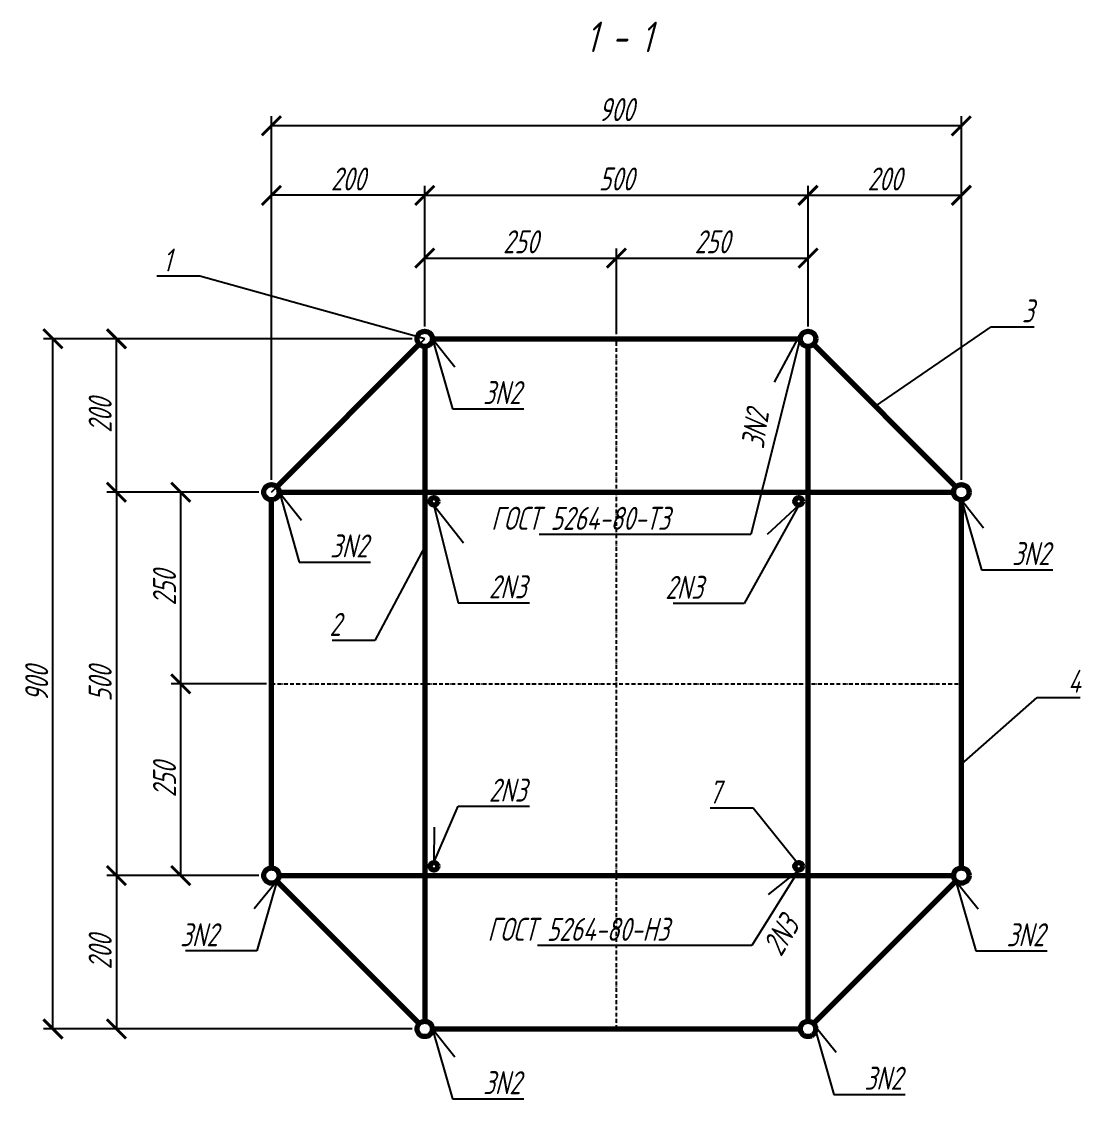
# Model space of a CAD drawing. Header units: millimetres. Extents: x 18535 to 117897, y 11356 to 27315.
# Drawn here: x 25315 to 26703, y 15662 to 17071 of the extents above; entities that cross this region are included whole.
import ezdxf
from ezdxf import colors
from ezdxf.entities.mleader import LeaderData, LeaderLine
from ezdxf.enums import TextEntityAlignment as Align
from ezdxf.math import Vec2, Vec3

# ---------------------------------------------------------------- set-up
doc = ezdxf.new("R2010")
doc.units = ezdxf.units.MM
doc.linetypes.add('ОСЕВАЯ_МЕЛКАЯ', pattern=[8, 5, -1.5, 0, -1.5])
doc.layers.add('Обозначения', color=102, linetype='Continuous', lineweight=25)
doc.layers.add('Основная', color=134, linetype='Continuous', lineweight=70)
doc.styles.add('!Жартун', font='simplex.shx', dxfattribs={"width": 0.7, "oblique": 15, "height": 3})
doc.dimstyles.new('!Жартун_размер', dxfattribs={"dimtxt": 3, "dimasz": 2.5, "dimexe": 1.25, "dimexo": 0.625, "dimtad": 1, "dimdec": 0, "dimtxsty": '!Жартун', "dimblk": 'ARCHTICK', "dimcen": 2.5, "dimaunit": 1, "dimadec": 0, "dimazin": 0, "dimtfac": 1, "dimtdec": 0, "dimtix": 1, "dimtmove": 1, "dimatfit": 2, "dimldrblk": 'NONE', "dimfxl": 1, "dimtfill": 1, "dimlwd": 25, "dimarcsym": 0})

# ---------------------------------------------------------------- blocks, each defined once
blk = doc.blocks.new('_ArchTick')
at = {"color": 0, "linetype": 'ByBlock', "const_width": 0.15}
blk.add_lwpolyline([(-0.5, -0.5), (0.5, 0.5)], dxfattribs=at)
blk = doc.blocks.new('*D240')
at = {"layer": 'Defpoints', "color": 0, "transparency": 16777216}
for p in [(25522.9, 16206.9), (25641.1, 16206.9), (25631.1, 15956.9)]:
    blk.add_point(p, dxfattribs=at)
at = {"layer": 'Обозначения', "color": 0, "lineweight": -2, "transparency": 16777216}
for p, q in [((25634.8, 16206.9), (25510.4, 16206.9)), ((25624.8, 15956.9), (25510.4, 15956.9))]:
    blk.add_line(p, q, dxfattribs=at)
at = {"layer": 'Обозначения', "color": 0, "linetype": 'Continuous', "lineweight": 25, "transparency": 16777216}
blk.add_line((25522.9, 15956.9), (25522.9, 16206.9), dxfattribs=at)
at = {"layer": 'Обозначения', "color": 0, "lineweight": 25, "transparency": 16777216, "xscale": 25, "yscale": 25, "zscale": 25}
for p, rotation in [((25522.9, 16206.9), 90), ((25522.9, 15956.9), 270)]:
    blk.add_blockref('_ArchTick', p, dxfattribs=dict(at, rotation=rotation))
at = {"layer": 'Обозначения', "color": 0, "transparency": 16777216, "insert": (25501.6, 16081.9), "char_height": 30, "attachment_point": 5, "rotation": 90, "style": '!Жартун', "bg_fill": 3, "box_fill_scale": 1.1, "bg_fill_color": 256, "bg_fill_true_color": 13158600, "bg_fill_transparency": 0}
blk.add_mtext('250', dxfattribs=at)
blk = doc.blocks.new('_None')
blk = doc.blocks.new('*D241')
at = {"layer": 'Defpoints', "color": 0, "transparency": 16777216}
for p in [(25522.9, 16456.9), (25631.1, 16456.9), (25641.1, 16206.9)]:
    blk.add_point(p, dxfattribs=at)
at = {"layer": 'Обозначения', "color": 0, "lineweight": -2, "transparency": 16777216}
for p, q in [((25624.8, 16456.9), (25510.4, 16456.9)), ((25634.8, 16206.9), (25510.4, 16206.9))]:
    blk.add_line(p, q, dxfattribs=at)
at = {"layer": 'Обозначения', "color": 0, "linetype": 'Continuous', "lineweight": 25, "transparency": 16777216}
blk.add_line((25522.9, 16206.9), (25522.9, 16456.9), dxfattribs=at)
at = {"layer": 'Обозначения', "color": 0, "lineweight": 25, "transparency": 16777216, "xscale": 25, "yscale": 25, "zscale": 25}
for p, rotation in [((25522.9, 16456.9), 90), ((25522.9, 16206.9), 270)]:
    blk.add_blockref('_ArchTick', p, dxfattribs=dict(at, rotation=rotation))
at = {"layer": 'Обозначения', "color": 0, "transparency": 16777216, "insert": (25501.6, 16331.9), "char_height": 30, "attachment_point": 5, "rotation": 90, "style": '!Жартун', "bg_fill": 3, "box_fill_scale": 1.1, "bg_fill_color": 256, "bg_fill_true_color": 13158600, "bg_fill_transparency": 0}
blk.add_mtext('250', dxfattribs=at)
blk = doc.blocks.new('*D242')
at = {"layer": 'Defpoints', "color": 0, "transparency": 16777216}
for p in [(25631.1, 16456.9), (25439, 15956.9), (25631.1, 15956.9)]:
    blk.add_point(p, dxfattribs=at)
at = {"layer": 'Обозначения', "color": 0, "lineweight": -2, "transparency": 16777216}
for p, q in [((25624.8, 16456.9), (25426.5, 16456.9)), ((25624.8, 15956.9), (25426.5, 15956.9))]:
    blk.add_line(p, q, dxfattribs=at)
at = {"layer": 'Обозначения', "color": 0, "linetype": 'Continuous', "lineweight": 25, "transparency": 16777216}
blk.add_line((25439, 16456.9), (25439, 15956.9), dxfattribs=at)
at = {"layer": 'Обозначения', "color": 0, "lineweight": 25, "transparency": 16777216, "xscale": 25, "yscale": 25, "zscale": 25}
for p, rotation in [((25439, 16456.9), 90), ((25439, 15956.9), 270)]:
    blk.add_blockref('_ArchTick', p, dxfattribs=dict(at, rotation=rotation))
at = {"layer": 'Обозначения', "color": 0, "transparency": 16777216, "insert": (25417.7, 16206.9), "char_height": 30, "attachment_point": 5, "rotation": 90, "style": '!Жартун', "bg_fill": 3, "box_fill_scale": 1.1, "bg_fill_color": 256, "bg_fill_true_color": 13158600, "bg_fill_transparency": 0}
blk.add_mtext('500', dxfattribs=at)
blk = doc.blocks.new('*D243')
at = {"layer": 'Defpoints', "color": 0, "transparency": 16777216}
for p in [(25631.1, 15956.9), (25439, 15756.9), (25831.1, 15756.9)]:
    blk.add_point(p, dxfattribs=at)
at = {"layer": 'Обозначения', "color": 0, "lineweight": -2, "transparency": 16777216}
for p, q in [((25624.8, 15956.9), (25426.5, 15956.9)), ((25824.8, 15756.9), (25426.5, 15756.9))]:
    blk.add_line(p, q, dxfattribs=at)
at = {"layer": 'Обозначения', "color": 0, "linetype": 'Continuous', "lineweight": 25, "transparency": 16777216}
blk.add_line((25439, 15956.9), (25439, 15756.9), dxfattribs=at)
at = {"layer": 'Обозначения', "color": 0, "lineweight": 25, "transparency": 16777216, "xscale": 25, "yscale": 25, "zscale": 25}
for p, rotation in [((25439, 15956.9), 90), ((25439, 15756.9), 270)]:
    blk.add_blockref('_ArchTick', p, dxfattribs=dict(at, rotation=rotation))
at = {"layer": 'Обозначения', "color": 0, "transparency": 16777216, "insert": (25417.7, 15856.9), "char_height": 30, "attachment_point": 5, "rotation": 90, "style": '!Жартун', "bg_fill": 3, "box_fill_scale": 1.1, "bg_fill_color": 256, "bg_fill_true_color": 13158600, "bg_fill_transparency": 0}
blk.add_mtext('200', dxfattribs=at)
blk = doc.blocks.new('*D244')
at = {"layer": 'Defpoints', "color": 0, "transparency": 16777216}
for p in [(25439, 16656.9), (25831.1, 16656.9), (25631.1, 16456.9)]:
    blk.add_point(p, dxfattribs=at)
at = {"layer": 'Обозначения', "color": 0, "lineweight": -2, "transparency": 16777216}
for p, q in [((25824.8, 16656.9), (25426.5, 16656.9)), ((25624.8, 16456.9), (25426.5, 16456.9))]:
    blk.add_line(p, q, dxfattribs=at)
at = {"layer": 'Обозначения', "color": 0, "linetype": 'Continuous', "lineweight": 25, "transparency": 16777216}
blk.add_line((25439, 16456.9), (25439, 16656.9), dxfattribs=at)
at = {"layer": 'Обозначения', "color": 0, "lineweight": 25, "transparency": 16777216, "xscale": 25, "yscale": 25, "zscale": 25}
for p, rotation in [((25439, 16656.9), 90), ((25439, 16456.9), 270)]:
    blk.add_blockref('_ArchTick', p, dxfattribs=dict(at, rotation=rotation))
at = {"layer": 'Обозначения', "color": 0, "transparency": 16777216, "insert": (25417.7, 16556.9), "char_height": 30, "attachment_point": 5, "rotation": 90, "style": '!Жартун', "bg_fill": 3, "box_fill_scale": 1.1, "bg_fill_color": 256, "bg_fill_true_color": 13158600, "bg_fill_transparency": 0}
blk.add_mtext('200', dxfattribs=at)
blk = doc.blocks.new('*D245')
at = {"layer": 'Defpoints', "color": 0, "transparency": 16777216}
for p in [(25356.1, 16656.9), (25831.1, 16656.9), (25831.1, 15756.9)]:
    blk.add_point(p, dxfattribs=at)
at = {"layer": 'Обозначения', "color": 0, "lineweight": -2, "transparency": 16777216}
for p, q in [((25824.8, 16656.9), (25343.6, 16656.9)), ((25824.8, 15756.9), (25343.6, 15756.9))]:
    blk.add_line(p, q, dxfattribs=at)
at = {"layer": 'Обозначения', "color": 0, "linetype": 'Continuous', "lineweight": 25, "transparency": 16777216}
blk.add_line((25356.1, 15756.9), (25356.1, 16656.9), dxfattribs=at)
at = {"layer": 'Обозначения', "color": 0, "lineweight": 25, "transparency": 16777216, "xscale": 25, "yscale": 25, "zscale": 25}
for p, rotation in [((25356.1, 16656.9), 90), ((25356.1, 15756.9), 270)]:
    blk.add_blockref('_ArchTick', p, dxfattribs=dict(at, rotation=rotation))
at = {"layer": 'Обозначения', "color": 0, "transparency": 16777216, "insert": (25334.9, 16206.9), "char_height": 30, "attachment_point": 5, "rotation": 90, "style": '!Жартун', "bg_fill": 3, "box_fill_scale": 1.1, "bg_fill_color": 256, "bg_fill_true_color": 13158600, "bg_fill_transparency": 0}
blk.add_mtext('900', dxfattribs=at)
blk = doc.blocks.new('*D246')
at = {"layer": 'Defpoints', "color": 0, "transparency": 16777216}
for p in [(26091.1, 16762.3), (25841.1, 16666.9), (26091.1, 16656.9)]:
    blk.add_point(p, dxfattribs=at)
at = {"layer": 'Обозначения', "color": 0, "lineweight": -2, "transparency": 16777216}
for p, q in [((25841.1, 16673.2), (25841.1, 16774.8)), ((26091.1, 16663.2), (26091.1, 16774.8))]:
    blk.add_line(p, q, dxfattribs=at)
at = {"layer": 'Обозначения', "color": 0, "linetype": 'Continuous', "lineweight": 25, "transparency": 16777216}
blk.add_line((25841.1, 16762.3), (26091.1, 16762.3), dxfattribs=at)
at = {"layer": 'Обозначения', "color": 0, "lineweight": 25, "transparency": 16777216, "xscale": 25, "yscale": 25, "zscale": 25, "rotation": 180}
blk.add_blockref('_ArchTick', (25841.1, 16762.3), dxfattribs=at)
at = {"layer": 'Обозначения', "color": 0, "lineweight": 25, "transparency": 16777216, "xscale": 25, "yscale": 25, "zscale": 25}
blk.add_blockref('_ArchTick', (26091.1, 16762.3), dxfattribs=at)
at = {"layer": 'Обозначения', "color": 0, "transparency": 16777216, "insert": (25966.1, 16783.5), "char_height": 30, "attachment_point": 5, "style": '!Жартун', "bg_fill": 3, "box_fill_scale": 1.1, "bg_fill_color": 256, "bg_fill_true_color": 13158600, "bg_fill_transparency": 0}
blk.add_mtext('250', dxfattribs=at)
blk = doc.blocks.new('*D247')
at = {"layer": 'Defpoints', "color": 0, "transparency": 16777216}
for p in [(25641.1, 16844.1), (25841.1, 16666.9), (25641.1, 16466.9)]:
    blk.add_point(p, dxfattribs=at)
at = {"layer": 'Обозначения', "color": 0, "lineweight": -2, "transparency": 16777216}
for p, q in [((25641.1, 16473.2), (25641.1, 16856.6)), ((25841.1, 16673.2), (25841.1, 16856.6))]:
    blk.add_line(p, q, dxfattribs=at)
at = {"layer": 'Обозначения', "color": 0, "linetype": 'Continuous', "lineweight": 25, "transparency": 16777216}
blk.add_line((25841.1, 16844.1), (25641.1, 16844.1), dxfattribs=at)
at = {"layer": 'Обозначения', "color": 0, "lineweight": 25, "transparency": 16777216, "xscale": 25, "yscale": 25, "zscale": 25, "rotation": 180}
blk.add_blockref('_ArchTick', (25641.1, 16844.1), dxfattribs=at)
at = {"layer": 'Обозначения', "color": 0, "lineweight": 25, "transparency": 16777216, "xscale": 25, "yscale": 25, "zscale": 25}
blk.add_blockref('_ArchTick', (25841.1, 16844.1), dxfattribs=at)
at = {"layer": 'Обозначения', "color": 0, "transparency": 16777216, "insert": (25741.1, 16865.4), "char_height": 30, "attachment_point": 5, "style": '!Жартун', "bg_fill": 3, "box_fill_scale": 1.1, "bg_fill_color": 256, "bg_fill_true_color": 13158600, "bg_fill_transparency": 0}
blk.add_mtext('200', dxfattribs=at)
blk = doc.blocks.new('*D248')
at = {"layer": 'Defpoints', "color": 0, "transparency": 16777216}
for p in [(26541.1, 16844.1), (26341.1, 16666.9), (26541.1, 16466.9)]:
    blk.add_point(p, dxfattribs=at)
at = {"layer": 'Обозначения', "color": 0, "lineweight": -2, "transparency": 16777216}
for p, q in [((26341.1, 16673.2), (26341.1, 16856.6)), ((26541.1, 16473.2), (26541.1, 16856.6))]:
    blk.add_line(p, q, dxfattribs=at)
at = {"layer": 'Обозначения', "color": 0, "linetype": 'Continuous', "lineweight": 25, "transparency": 16777216}
blk.add_line((26341.1, 16844.1), (26541.1, 16844.1), dxfattribs=at)
at = {"layer": 'Обозначения', "color": 0, "lineweight": 25, "transparency": 16777216, "xscale": 25, "yscale": 25, "zscale": 25, "rotation": 180}
blk.add_blockref('_ArchTick', (26341.1, 16844.1), dxfattribs=at)
at = {"layer": 'Обозначения', "color": 0, "lineweight": 25, "transparency": 16777216, "xscale": 25, "yscale": 25, "zscale": 25}
blk.add_blockref('_ArchTick', (26541.1, 16844.1), dxfattribs=at)
at = {"layer": 'Обозначения', "color": 0, "transparency": 16777216, "insert": (26441.1, 16865.4), "char_height": 30, "attachment_point": 5, "style": '!Жартун', "bg_fill": 3, "box_fill_scale": 1.1, "bg_fill_color": 256, "bg_fill_true_color": 13158600, "bg_fill_transparency": 0}
blk.add_mtext('200', dxfattribs=at)
blk = doc.blocks.new('*D249')
at = {"layer": 'Defpoints', "color": 0, "transparency": 16777216}
for p in [(26341.1, 16762.3), (26341.1, 16666.9), (26091.1, 16656.9)]:
    blk.add_point(p, dxfattribs=at)
at = {"layer": 'Обозначения', "color": 0, "lineweight": -2, "transparency": 16777216}
for p, q in [((26091.1, 16663.2), (26091.1, 16774.8)), ((26341.1, 16673.2), (26341.1, 16774.8))]:
    blk.add_line(p, q, dxfattribs=at)
at = {"layer": 'Обозначения', "color": 0, "linetype": 'Continuous', "lineweight": 25, "transparency": 16777216}
blk.add_line((26091.1, 16762.3), (26341.1, 16762.3), dxfattribs=at)
at = {"layer": 'Обозначения', "color": 0, "lineweight": 25, "transparency": 16777216, "xscale": 25, "yscale": 25, "zscale": 25, "rotation": 180}
blk.add_blockref('_ArchTick', (26091.1, 16762.3), dxfattribs=at)
at = {"layer": 'Обозначения', "color": 0, "lineweight": 25, "transparency": 16777216, "xscale": 25, "yscale": 25, "zscale": 25}
blk.add_blockref('_ArchTick', (26341.1, 16762.3), dxfattribs=at)
at = {"layer": 'Обозначения', "color": 0, "transparency": 16777216, "insert": (26216.1, 16783.5), "char_height": 30, "attachment_point": 5, "style": '!Жартун', "bg_fill": 3, "box_fill_scale": 1.1, "bg_fill_color": 256, "bg_fill_true_color": 13158600, "bg_fill_transparency": 0}
blk.add_mtext('250', dxfattribs=at)
blk = doc.blocks.new('*D250')
at = {"layer": 'Defpoints', "color": 0, "transparency": 16777216}
for p in [(26341.1, 16844.1), (25841.1, 16666.9), (26341.1, 16666.9)]:
    blk.add_point(p, dxfattribs=at)
at = {"layer": 'Обозначения', "color": 0, "lineweight": -2, "transparency": 16777216}
for p, q in [((25841.1, 16673.2), (25841.1, 16856.6)), ((26341.1, 16673.2), (26341.1, 16856.6))]:
    blk.add_line(p, q, dxfattribs=at)
at = {"layer": 'Обозначения', "color": 0, "linetype": 'Continuous', "lineweight": 25, "transparency": 16777216}
blk.add_line((25841.1, 16844.1), (26341.1, 16844.1), dxfattribs=at)
at = {"layer": 'Обозначения', "color": 0, "lineweight": 25, "transparency": 16777216, "xscale": 25, "yscale": 25, "zscale": 25, "rotation": 180}
blk.add_blockref('_ArchTick', (25841.1, 16844.1), dxfattribs=at)
at = {"layer": 'Обозначения', "color": 0, "lineweight": 25, "transparency": 16777216, "xscale": 25, "yscale": 25, "zscale": 25}
blk.add_blockref('_ArchTick', (26341.1, 16844.1), dxfattribs=at)
at = {"layer": 'Обозначения', "color": 0, "transparency": 16777216, "insert": (26091.1, 16865.4), "char_height": 30, "attachment_point": 5, "style": '!Жартун', "bg_fill": 3, "box_fill_scale": 1.1, "bg_fill_color": 256, "bg_fill_true_color": 13158600, "bg_fill_transparency": 0}
blk.add_mtext('500', dxfattribs=at)
blk = doc.blocks.new('*D251')
at = {"layer": 'Defpoints', "color": 0, "transparency": 16777216}
for p in [(25641.1, 16934.7), (25641.1, 16466.9), (26541.1, 16466.9)]:
    blk.add_point(p, dxfattribs=at)
at = {"layer": 'Обозначения', "color": 0, "lineweight": -2, "transparency": 16777216}
for p, q in [((25641.1, 16473.2), (25641.1, 16947.2)), ((26541.1, 16473.2), (26541.1, 16947.2))]:
    blk.add_line(p, q, dxfattribs=at)
at = {"layer": 'Обозначения', "color": 0, "linetype": 'Continuous', "lineweight": 25, "transparency": 16777216}
blk.add_line((26541.1, 16934.7), (25641.1, 16934.7), dxfattribs=at)
at = {"layer": 'Обозначения', "color": 0, "lineweight": 25, "transparency": 16777216, "xscale": 25, "yscale": 25, "zscale": 25, "rotation": 180}
blk.add_blockref('_ArchTick', (25641.1, 16934.7), dxfattribs=at)
at = {"layer": 'Обозначения', "color": 0, "lineweight": 25, "transparency": 16777216, "xscale": 25, "yscale": 25, "zscale": 25}
blk.add_blockref('_ArchTick', (26541.1, 16934.7), dxfattribs=at)
at = {"layer": 'Обозначения', "color": 0, "transparency": 16777216, "insert": (26091.1, 16955.9), "char_height": 30, "attachment_point": 5, "style": '!Жартун', "bg_fill": 3, "box_fill_scale": 1.1, "bg_fill_color": 256, "bg_fill_true_color": 13158600, "bg_fill_transparency": 0}
blk.add_mtext('900', dxfattribs=at)

msp = doc.modelspace()

# ---------------------------------------------------------------- linework, layer by layer
at = {"layer": 'Обозначения', "linetype": 'ОСЕВАЯ_МЕЛКАЯ'}
for points in [[(26091.1, 15756.9), (26091.1, 16656.9)], [(25641.1, 16206.9), (26541.1, 16206.9)]]:
    msp.add_lwpolyline(points, dxfattribs=at)
at = {"layer": 'Обозначения'}
for points in [[(25853.1, 16439.9), (25891.7, 16391)], [(26329, 16439.9), (26287.8, 16401.8)], [(26541.1, 16446.9), (26570.2, 16410.6)], [(25853.5, 15973.9), (25854, 16020)], [(26329, 15964), (26289, 15932.3)], [(26534, 15949.8), (26563.2, 15913.5)], [(26348.5, 15762.7), (26377.7, 15726.4)], [(25851.1, 15756.9), (25880.2, 15720.6)]]:
    msp.add_lwpolyline(points, dxfattribs=at)
at = {"layer": 'Основная'}
for points in [[(25648.1, 16464), (25834, 16649.8)], [(25841.1, 16646.9), (25841.1, 15766.9)], [(25851.1, 16656.9), (26331.1, 16656.9)], [(26341.1, 15766.9), (26341.1, 16646.9)], [(26534, 16464), (26348.1, 16649.8)], [(25651.1, 16456.9), (26531.1, 16456.9)], [(25641.1, 15966.9), (25641.1, 16446.9)], [(26541.1, 15966.9), (26541.1, 16446.9)], [(25651.1, 15956.9), (26531.1, 15956.9)], [(25648.1, 15949.8), (25834, 15764)], [(26534, 15949.8), (26348.1, 15764)], [(25851.1, 15756.9), (26331.1, 15756.9)]]:
    msp.add_lwpolyline(points, dxfattribs=at)
for centre, radius in [((25841.1, 16656.9), 10), ((26341.1, 16656.9), 10), ((25641.1, 16456.9), 10), ((26541.1, 16456.9), 10), ((25853.1, 16444.9), 5), ((26329, 16444.9), 5), ((25853.1, 15969), 5), ((26329, 15969), 5), ((25641.1, 15956.9), 10), ((26541.1, 15956.9), 10), ((25841.1, 15756.9), 10), ((26341.1, 15756.9), 10)]:
    msp.add_circle(centre, radius, dxfattribs=at)

# ---------------------------------------------------------------- texts
at = {"layer": 'Обозначения', "style": '!Жартун', "oblique": 15, "width": 0.7}
msp.add_text('1 - 1', height=40, dxfattribs=at).set_placement((26094.7, 17030.7), align=Align.CENTER)
at = {"layer": 'Обозначения', "insert": (26280.1, 15865.3), "char_height": 30, "attachment_point": 1, "rotation": 58.8124, "style": '!Жартун'}
msp.add_mtext_dynamic_manual_height_columns('2N3', width=54.281, gutter_width=150, heights=[0], dxfattribs=at)

# ---------------------------------------------------------------- leaders
at = {"layer": 'Обозначения'}
ml = msp.add_multileader_mtext('Standard', dxfattribs=at)
ml.set_content('2N3', color=256, style='!Жартун')
ml.set_leader_properties()
ml.set_arrow_properties(name='NONE')
ml.build(insert=Vec2(0, 0))
ml.multileader.update_dxf_attribs({"text_left_attachment_type": 6, "text_right_attachment_type": 6, "dogleg_length": 2, "arrow_head_size": 25, "scale": 10})
ctx = ml.context
ctx.base_point, ctx.scale, ctx.char_height, ctx.arrow_head_size, ctx.landing_gap_size, ctx.plane_origin = Vec3(25904.7, 16312.5), 10, 30, 25, 20, Vec3(25853.1, 16439.9)
ctx.left_attachment, ctx.right_attachment = 6, 6
notes = []
notes.append((ctx, [(0, (1, 1, 0), (25884.7, 16312.5), (1, 0), 20, [(0, [(25853.1, 16439.9)], 0, [])])]))
ctx.mtext.insert, ctx.mtext.flow_direction = Vec3(25924.7, 16348.5), 5
ml = msp.add_multileader_mtext('Standard', dxfattribs=at)
ml.set_content('2N3', color=256, style='!Жартун')
ml.set_leader_properties()
ml.set_arrow_properties(name='NONE')
ml.build(insert=Vec2(0, 0))
ml.multileader.update_dxf_attribs({"text_left_attachment_type": 6, "text_right_attachment_type": 6, "dogleg_length": 2, "arrow_head_size": 25, "scale": 10})
ctx = ml.context
ctx.base_point, ctx.scale, ctx.char_height, ctx.arrow_head_size, ctx.landing_gap_size, ctx.plane_origin = Vec3(26134.9, 16311.8), 10, 30, 25, 20, Vec3(26329, 16439.9)
ctx.left_attachment, ctx.right_attachment = 6, 6
notes.append((ctx, [(0, (1, 1, 0), (26258, 16311.8), (-1, 0), 20, [(0, [(26329, 16439.9)], 0, [])])]))
ctx.mtext.insert, ctx.mtext.flow_direction = Vec3(26154.9, 16347.8), 5
ml = msp.add_multileader_mtext('Standard', dxfattribs=at)
ml.set_content('3N2', color=256, style='!Жартун')
ml.set_leader_properties()
ml.set_arrow_properties(name='NONE')
ml.build(insert=Vec2(0, 0))
ml.multileader.update_dxf_attribs({"text_left_attachment_type": 6, "text_right_attachment_type": 6, "dogleg_length": 2, "arrow_head_size": 25, "scale": 10})
ctx = ml.context
ctx.base_point, ctx.scale, ctx.char_height, ctx.arrow_head_size, ctx.landing_gap_size, ctx.plane_origin = Vec3(26587.2, 16355.8), 10, 30, 25, 20, Vec3(26540.7, 16448.1)
ctx.left_attachment, ctx.right_attachment = 6, 6
notes.append((ctx, [(0, (1, 1, 0), (26567.2, 16355.8), (1, 0), 20, [(0, [(26540.7, 16448.1)], 0, [])])]))
ctx.mtext.insert, ctx.mtext.flow_direction = Vec3(26607.2, 16391.8), 5
ml = msp.add_multileader_mtext('Standard', dxfattribs=at)
ml.set_content('4', color=256, style='!Жартун')
ml.set_leader_properties()
ml.set_arrow_properties(name='NONE')
ml.build(insert=Vec2(0, 0))
ml.multileader.update_dxf_attribs({"text_left_attachment_type": 6, "text_right_attachment_type": 6, "dogleg_length": 2, "arrow_head_size": 25, "scale": 10})
ctx = ml.context
ctx.base_point, ctx.scale, ctx.char_height, ctx.arrow_head_size, ctx.landing_gap_size, ctx.plane_origin = Vec3(26660.2, 16189.3), 10, 30, 25, 20, Vec3(26541.1, 16102.4)
ctx.left_attachment, ctx.right_attachment = 6, 6
notes.append((ctx, [(0, (1, 1, 0), (26640.2, 16189.3), (1, 0), 20, [(0, [(26541.1, 16102.4)], 0, [])])]))
ctx.mtext.insert, ctx.mtext.flow_direction = Vec3(26680.2, 16225.3), 5
ml = msp.add_multileader_mtext('Standard', dxfattribs=at)
ml.set_content('2N3', color=256, style='!Жартун')
ml.set_leader_properties()
ml.set_arrow_properties(name='NONE')
ml.build(insert=Vec2(0, 0))
ml.multileader.update_dxf_attribs({"text_left_attachment_type": 6, "text_right_attachment_type": 6, "dogleg_length": 2, "arrow_head_size": 25, "scale": 10})
ctx = ml.context
ctx.base_point, ctx.scale, ctx.char_height, ctx.arrow_head_size, ctx.landing_gap_size, ctx.plane_origin = Vec3(25904.7, 16047.3), 10, 30, 25, 20, Vec3(25853.1, 15974)
ctx.left_attachment, ctx.right_attachment = 6, 6
notes.append((ctx, [(0, (1, 1, 0), (25884.7, 16047.3), (1, 0), 20, [(0, [(25853.1, 15974)], 0, [])])]))
ctx.mtext.insert, ctx.mtext.flow_direction = Vec3(25924.7, 16083.3), 5
ml = msp.add_multileader_mtext('Standard', dxfattribs=at)
ml.set_content('7', color=256, style='!Жартун')
ml.set_leader_properties()
ml.set_arrow_properties(name='NONE')
ml.build(insert=Vec2(0, 0))
ml.multileader.update_dxf_attribs({"text_left_attachment_type": 6, "text_right_attachment_type": 6, "dogleg_length": 2, "arrow_head_size": 25, "scale": 10})
ctx = ml.context
ctx.base_point, ctx.scale, ctx.char_height, ctx.arrow_head_size, ctx.landing_gap_size, ctx.plane_origin = Vec3(26191.7, 16044.8), 10, 30, 25, 20, Vec3(26326.9, 15973.5)
ctx.left_attachment, ctx.right_attachment = 6, 6
notes.append((ctx, [(0, (1, 1, 0), (26269.7, 16044.8), (-1, 0), 20, [(0, [(26326.9, 15973.5)], 0, [])])]))
ctx.mtext.insert, ctx.mtext.flow_direction = Vec3(26211.7, 16080.8), 5
ml = msp.add_multileader_mtext('Standard', dxfattribs=at)
ml.set_content('ГОСТ 5264-80-Н3 ', color=256, style='!Жартун')
ml.set_leader_properties()
ml.set_arrow_properties(name='NONE')
ml.build(insert=Vec2(0, 0))
ml.multileader.update_dxf_attribs({"text_left_attachment_type": 6, "text_right_attachment_type": 6, "dogleg_length": 2, "arrow_head_size": 25, "scale": 10})
ctx = ml.context
ctx.base_point, ctx.scale, ctx.char_height, ctx.arrow_head_size, ctx.landing_gap_size, ctx.plane_origin = Vec3(25902.9, 15865.8), 10, 30, 25, 20, Vec3(26398.4, 15733.8)
ctx.left_attachment, ctx.right_attachment = 6, 6
notes.append((ctx, [(0, (1, 1, 0), (26268, 15865.8), (-1, 0), 20, [(0, [(26329, 15964)], 0, [])])]))
ctx.mtext.insert, ctx.mtext.flow_direction = Vec3(25922.9, 15901.8), 5
ml = msp.add_multileader_mtext('Standard', dxfattribs=at)
ml.set_content('3N2', color=256, style='!Жартун')
ml.set_leader_properties()
ml.set_arrow_properties(name='NONE')
ml.build(insert=Vec2(0, 0))
ml.multileader.update_dxf_attribs({"text_left_attachment_type": 6, "text_right_attachment_type": 6, "dogleg_length": 2, "arrow_head_size": 25, "scale": 10})
ctx = ml.context
ctx.base_point, ctx.scale, ctx.char_height, ctx.arrow_head_size, ctx.landing_gap_size, ctx.plane_origin = Vec3(26580.1, 15858.7), 10, 30, 25, 20, Vec3(26533.6, 15951.1)
ctx.left_attachment, ctx.right_attachment = 6, 6
notes.append((ctx, [(0, (1, 1, 0), (26560.1, 15858.7), (1, 0), 20, [(0, [(26533.6, 15951.1)], 0, [])])]))
ctx.mtext.insert, ctx.mtext.flow_direction = Vec3(26600.1, 15894.7), 5
ml = msp.add_multileader_mtext('Standard', dxfattribs=at)
ml.set_content('3N2', color=256, style='!Жартун')
ml.set_leader_properties()
ml.set_arrow_properties(name='NONE')
ml.build(insert=Vec2(0, 0))
ml.multileader.update_dxf_attribs({"text_left_attachment_type": 6, "text_right_attachment_type": 6, "dogleg_length": 2, "arrow_head_size": 25, "scale": 10})
ctx = ml.context
ctx.base_point, ctx.scale, ctx.char_height, ctx.arrow_head_size, ctx.landing_gap_size, ctx.plane_origin = Vec3(26394.6, 15671.6), 10, 30, 25, 20, Vec3(26348.1, 15764)
ctx.left_attachment, ctx.right_attachment = 6, 6
notes.append((ctx, [(0, (1, 1, 0), (26374.6, 15671.6), (1, 0), 20, [(0, [(26348.1, 15764)], 0, [])])]))
ctx.mtext.insert, ctx.mtext.flow_direction = Vec3(26414.6, 15707.6), 5
ml = msp.add_multileader_mtext('Standard', dxfattribs=at)
ml.set_content('3N2', color=256, style='!Жартун')
ml.set_leader_properties()
ml.set_arrow_properties(name='NONE')
ml.build(insert=Vec2(0, 0))
ml.multileader.update_dxf_attribs({"text_left_attachment_type": 6, "text_right_attachment_type": 6, "dogleg_length": 2, "arrow_head_size": 25, "scale": 10})
ctx = ml.context
ctx.base_point, ctx.scale, ctx.char_height, ctx.arrow_head_size, ctx.landing_gap_size, ctx.plane_origin = Vec3(25897.2, 15665.8), 10, 30, 25, 20, Vec3(25850.7, 15758.1)
ctx.left_attachment, ctx.right_attachment = 6, 6
notes.append((ctx, [(0, (1, 1, 0), (25877.2, 15665.8), (1, 0), 20, [(0, [(25850.7, 15758.1)], 0, [])])]))
ctx.mtext.insert, ctx.mtext.flow_direction = Vec3(25917.2, 15701.8), 5
for ctx, leaders in notes:
    for number, flags, end, landing, length, lines in leaders:
        leader = LeaderData()
        leader.index, (leader.has_last_leader_line, leader.has_dogleg_vector, leader.attachment_direction) = number, flags
        leader.last_leader_point, leader.dogleg_vector, leader.dogleg_length = Vec3(end), Vec3(landing), length
        for number, points, colour, breaks in lines:
            line = LeaderLine()
            line.index, line.vertices, line.color, line.breaks = number, Vec3.list(points), colors.encode_raw_color(colour), breaks
            leader.lines.append(line)
        ctx.leaders.append(leader)

# ---------------------------------------------------------------- next in the draw order: dimensions: what is measured, and where the dimension line sits
dim = msp.add_linear_dim(base=(26541.1, 16844.1), p1=(26341.1, 16666.9), p2=(26541.1, 16466.9), dimstyle='!Жартун_размер', dxfattribs=at)
dim.commit()
dim.dimension.update_dxf_attribs({"geometry": '*D248', "text_midpoint": (26441.1, 16865.4)})
dim = msp.add_linear_dim(base=(25522.9, 16206.9), p1=(25631.1, 15956.9), p2=(25641.1, 16206.9), angle=90, dimstyle='!Жартун_размер', dxfattribs=at)
dim.commit()
dim.dimension.update_dxf_attribs({"geometry": '*D240', "text_midpoint": (25501.6, 16081.9)})

# ---------------------------------------------------------------- next in the draw order: dimensions: what is measured, and where the dimension line sits
dim = msp.add_linear_dim(base=(25522.9, 16456.9), p1=(25641.1, 16206.9), p2=(25631.1, 16456.9), angle=90, dimstyle='!Жартун_размер', dxfattribs=at)
dim.commit()
dim.dimension.update_dxf_attribs({"geometry": '*D241', "text_midpoint": (25501.6, 16331.9)})

# ---------------------------------------------------------------- next in the draw order: dimensions: what is measured, and where the dimension line sits
dim = msp.add_linear_dim(base=(25439, 15956.9), p1=(25631.1, 16456.9), p2=(25631.1, 15956.9), angle=90, dimstyle='!Жартун_размер', dxfattribs=at)
dim.commit()
dim.dimension.update_dxf_attribs({"geometry": '*D242', "text_midpoint": (25417.7, 16206.9)})

# ---------------------------------------------------------------- next in the draw order: dimensions: what is measured, and where the dimension line sits
for base, p1, p2, picture, middle in [((25439, 16656.9), (25631.1, 16456.9), (25831.1, 16656.9), '*D244', (25417.7, 16556.9)), ((25439, 15756.9), (25631.1, 15956.9), (25831.1, 15756.9), '*D243', (25417.7, 15856.9))]:
    dim = msp.add_linear_dim(base=base, p1=p1, p2=p2, angle=90, dimstyle='!Жартун_размер', dxfattribs=at)
    dim.commit()
    dim.dimension.update_dxf_attribs({"geometry": picture, "text_midpoint": middle})

# ---------------------------------------------------------------- next in the draw order: dimensions: what is measured, and where the dimension line sits
dim = msp.add_linear_dim(base=(25356.1, 16656.9), p1=(25831.1, 15756.9), p2=(25831.1, 16656.9), angle=90, dimstyle='!Жартун_размер', dxfattribs=at)
dim.commit()
dim.dimension.update_dxf_attribs({"geometry": '*D245', "text_midpoint": (25334.9, 16206.9)})

# ---------------------------------------------------------------- next in the draw order: linework, layer by layer
for points in [[(25651.3, 16456.9), (25680.5, 16420.6)], [(25648.1, 15949.8), (25618.7, 15913.5)]]:
    msp.add_lwpolyline(points, dxfattribs=at)

# ---------------------------------------------------------------- next in the draw order: dimensions: what is measured, and where the dimension line sits
dim = msp.add_linear_dim(base=(26091.1, 16762.3), p1=(25841.1, 16666.9), p2=(26091.1, 16656.9), dimstyle='!Жартун_размер', dxfattribs=at)
dim.commit()
dim.dimension.update_dxf_attribs({"geometry": '*D246', "text_midpoint": (25966.1, 16783.5)})

# ---------------------------------------------------------------- next in the draw order: leaders
ml = msp.add_multileader_mtext('Standard', dxfattribs=at)
ml.set_content('3N2', color=256, style='!Жартун')
ml.set_leader_properties()
ml.set_arrow_properties(name='NONE')
ml.build(insert=Vec2(0, 0))
ml.multileader.update_dxf_attribs({"text_left_attachment_type": 6, "text_right_attachment_type": 6, "dogleg_length": 2, "arrow_head_size": 25, "scale": 10})
ctx = ml.context
ctx.base_point, ctx.scale, ctx.char_height, ctx.arrow_head_size, ctx.landing_gap_size, ctx.plane_origin = Vec3(25697.5, 16365.8), 10, 30, 25, 20, Vec3(25651, 16458.1)
ctx.left_attachment, ctx.right_attachment = 6, 6
notes = []
notes.append((ctx, [(0, (1, 1, 0), (25677.5, 16365.8), (1, 0), 20, [(0, [(25651, 16458.1)], 0, [])])]))
ctx.mtext.insert, ctx.mtext.flow_direction = Vec3(25717.5, 16401.8), 5
ml = msp.add_multileader_mtext('Standard', dxfattribs=at)
ml.set_content('2', color=256, style='!Жартун')
ml.set_leader_properties()
ml.set_arrow_properties(name='NONE')
ml.build(insert=Vec2(0, 0))
ml.multileader.update_dxf_attribs({"text_left_attachment_type": 6, "text_right_attachment_type": 6, "dogleg_length": 2, "arrow_head_size": 25, "scale": 10})
ctx = ml.context
ctx.base_point, ctx.scale, ctx.char_height, ctx.arrow_head_size, ctx.landing_gap_size, ctx.plane_origin = Vec3(25696.7, 16263.5), 10, 30, 25, 20, Vec3(25932.7, 16456.9)
ctx.left_attachment, ctx.right_attachment = 6, 6
notes.append((ctx, [(1, (1, 1, 0), (25776.2, 16263.5), (-1, 0), 20, [(1, [(25841.1, 16385.9)], 0, [])])]))
ctx.mtext.insert, ctx.mtext.flow_direction = Vec3(25716.7, 16299.5), 5
ml = msp.add_multileader_mtext('Standard', dxfattribs=at)
ml.set_content('3N2', color=256, style='!Жартун')
ml.set_leader_properties()
ml.set_arrow_properties(name='NONE')
ml.build(insert=Vec2(0, 0))
ml.multileader.update_dxf_attribs({"text_left_attachment_type": 6, "text_right_attachment_type": 6, "dogleg_length": 2, "arrow_head_size": 25, "scale": 10})
ctx = ml.context
ctx.base_point, ctx.scale, ctx.char_height, ctx.arrow_head_size, ctx.landing_gap_size, ctx.plane_origin = Vec3(25502, 15858.7), 10, 30, 25, 20, Vec3(25648.5, 15951.1)
ctx.left_attachment, ctx.right_attachment = 6, 6
notes.append((ctx, [(0, (1, 1, 0), (25622, 15858.7), (-1, 0), 20, [(0, [(25648.5, 15951.1)], 0, [])])]))
ctx.mtext.insert, ctx.mtext.flow_direction = Vec3(25522, 15894.7), 5
for ctx, leaders in notes:
    for number, flags, end, landing, length, lines in leaders:
        leader = LeaderData()
        leader.index, (leader.has_last_leader_line, leader.has_dogleg_vector, leader.attachment_direction) = number, flags
        leader.last_leader_point, leader.dogleg_vector, leader.dogleg_length = Vec3(end), Vec3(landing), length
        for number, points, colour, breaks in lines:
            line = LeaderLine()
            line.index, line.vertices, line.color, line.breaks = number, Vec3.list(points), colors.encode_raw_color(colour), breaks
            leader.lines.append(line)
        ctx.leaders.append(leader)

# ---------------------------------------------------------------- next in the draw order: dimensions: what is measured, and where the dimension line sits
for base, p1, p2, picture, middle in [((25641.1, 16844.1), (25841.1, 16666.9), (25641.1, 16466.9), '*D247', (25741.1, 16865.4)), ((26341.1, 16762.3), (26091.1, 16656.9), (26341.1, 16666.9), '*D249', (26216.1, 16783.5))]:
    dim = msp.add_linear_dim(base=base, p1=p1, p2=p2, dimstyle='!Жартун_размер', dxfattribs=at)
    dim.commit()
    dim.dimension.update_dxf_attribs({"geometry": picture, "text_midpoint": middle})

# ---------------------------------------------------------------- next in the draw order: dimensions: what is measured, and where the dimension line sits
dim = msp.add_linear_dim(base=(26341.1, 16844.1), p1=(25841.1, 16666.9), p2=(26341.1, 16666.9), dimstyle='!Жартун_размер', dxfattribs=at)
dim.commit()
dim.dimension.update_dxf_attribs({"geometry": '*D250', "text_midpoint": (26091.1, 16865.4)})

# ---------------------------------------------------------------- next in the draw order: dimensions: what is measured, and where the dimension line sits
dim = msp.add_linear_dim(base=(25641.1, 16934.7), p1=(26541.1, 16466.9), p2=(25641.1, 16466.9), dimstyle='!Жартун_размер', dxfattribs=at)
dim.commit()
dim.dimension.update_dxf_attribs({"geometry": '*D251', "text_midpoint": (26091.1, 16955.9)})

# ---------------------------------------------------------------- next in the draw order: linework, layer by layer
for points in [[(25851.1, 16656.9), (25880.2, 16620.6)], [(26327.4, 16656.9), (26297.1, 16600.6)]]:
    msp.add_lwpolyline(points, dxfattribs=at)

# ---------------------------------------------------------------- next in the draw order: texts
at = {"layer": 'Обозначения', "insert": (26253.5, 16516.8), "char_height": 30, "attachment_point": 1, "rotation": 81.4828, "style": '!Жартун'}
msp.add_mtext_dynamic_manual_height_columns('3N2', width=30.933, gutter_width=150, heights=[0], dxfattribs=at)

# ---------------------------------------------------------------- next in the draw order: leaders
at = {"layer": 'Обозначения'}
ml = msp.add_multileader_mtext('Standard', dxfattribs=at)
ml.set_content('1', color=256, style='!Жартун')
ml.set_leader_properties()
ml.set_arrow_properties(name='NONE')
ml.build(insert=Vec2(0, 0))
ml.multileader.update_dxf_attribs({"text_left_attachment_type": 6, "text_right_attachment_type": 6, "dogleg_length": 2, "arrow_head_size": 25, "scale": 10})
ctx = ml.context
ctx.base_point, ctx.scale, ctx.char_height, ctx.arrow_head_size, ctx.landing_gap_size, ctx.plane_origin = Vec3(25479.5, 16738.7), 10, 30, 25, 20, Vec3(25641.1, 16456.9)
ctx.left_attachment, ctx.right_attachment = 6, 6
notes = []
notes.append((ctx, [(0, (1, 1, 0), (25547.5, 16738.7), (-1, 0), 20, [(1, [(25641.1, 16456.9), (25841.1, 16656.9)], 0, [])])]))
ctx.mtext.insert, ctx.mtext.flow_direction = Vec3(25499.5, 16774.7), 5
ml = msp.add_multileader_mtext('Standard', dxfattribs=at)
ml.set_content('3', color=256, style='!Жартун')
ml.set_leader_properties()
ml.set_arrow_properties(name='NONE')
ml.build(insert=Vec2(0, 0))
ml.multileader.update_dxf_attribs({"text_left_attachment_type": 6, "text_right_attachment_type": 6, "dogleg_length": 2, "arrow_head_size": 25, "scale": 10})
ctx = ml.context
ctx.base_point, ctx.scale, ctx.char_height, ctx.arrow_head_size, ctx.landing_gap_size, ctx.plane_origin = Vec3(26600.1, 16672.4), 10, 30, 25, 20, Vec3(26428.9, 16569)
ctx.left_attachment, ctx.right_attachment = 6, 6
notes.append((ctx, [(0, (1, 1, 0), (26580.1, 16672.4), (1, 0), 20, [(0, [(26428.9, 16569)], 0, [])])]))
ctx.mtext.insert, ctx.mtext.flow_direction = Vec3(26620.1, 16708.4), 5
ml = msp.add_multileader_mtext('Standard', dxfattribs=at)
ml.set_content('ГОСТ 5264-80-Т3 ', color=256, style='!Жартун')
ml.set_leader_properties()
ml.set_arrow_properties(name='NONE')
ml.build(insert=Vec2(0, 0))
ml.multileader.update_dxf_attribs({"text_left_attachment_type": 6, "text_right_attachment_type": 6, "dogleg_length": 2, "arrow_head_size": 25, "scale": 10})
ctx = ml.context
ctx.base_point, ctx.scale, ctx.char_height, ctx.arrow_head_size, ctx.landing_gap_size, ctx.plane_origin = Vec3(25907.7, 16401.8), 10, 30, 25, 20, Vec3(26331.9, 16660.8)
ctx.left_attachment, ctx.right_attachment = 6, 6
notes.append((ctx, [(0, (1, 1, 0), (26266.7, 16401.8), (-1, 0), 20, [(0, [(26331.9, 16660.8)], 0, [])])]))
ctx.mtext.insert, ctx.mtext.flow_direction = Vec3(25927.7, 16437.8), 5
ml = msp.add_multileader_mtext('Standard', dxfattribs=at)
ml.set_content('3N2', color=256, style='!Жартун')
ml.set_leader_properties()
ml.set_arrow_properties(name='NONE')
ml.build(insert=Vec2(0, 0))
ml.multileader.update_dxf_attribs({"text_left_attachment_type": 6, "text_right_attachment_type": 6, "dogleg_length": 2, "arrow_head_size": 25, "scale": 10})
ctx = ml.context
ctx.base_point, ctx.scale, ctx.char_height, ctx.arrow_head_size, ctx.landing_gap_size, ctx.plane_origin = Vec3(25897.2, 16565.8), 10, 30, 25, 20, Vec3(25850.7, 16658.1)
ctx.left_attachment, ctx.right_attachment = 6, 6
notes.append((ctx, [(0, (1, 1, 0), (25877.2, 16565.8), (1, 0), 20, [(0, [(25850.7, 16658.1)], 0, [])])]))
ctx.mtext.insert, ctx.mtext.flow_direction = Vec3(25917.2, 16601.8), 5
for ctx, leaders in notes:
    for number, flags, end, landing, length, lines in leaders:
        leader = LeaderData()
        leader.index, (leader.has_last_leader_line, leader.has_dogleg_vector, leader.attachment_direction) = number, flags
        leader.last_leader_point, leader.dogleg_vector, leader.dogleg_length = Vec3(end), Vec3(landing), length
        for number, points, colour, breaks in lines:
            line = LeaderLine()
            line.index, line.vertices, line.color, line.breaks = number, Vec3.list(points), colors.encode_raw_color(colour), breaks
            leader.lines.append(line)
        ctx.leaders.append(leader)

doc.saveas('drawing.dxf')
